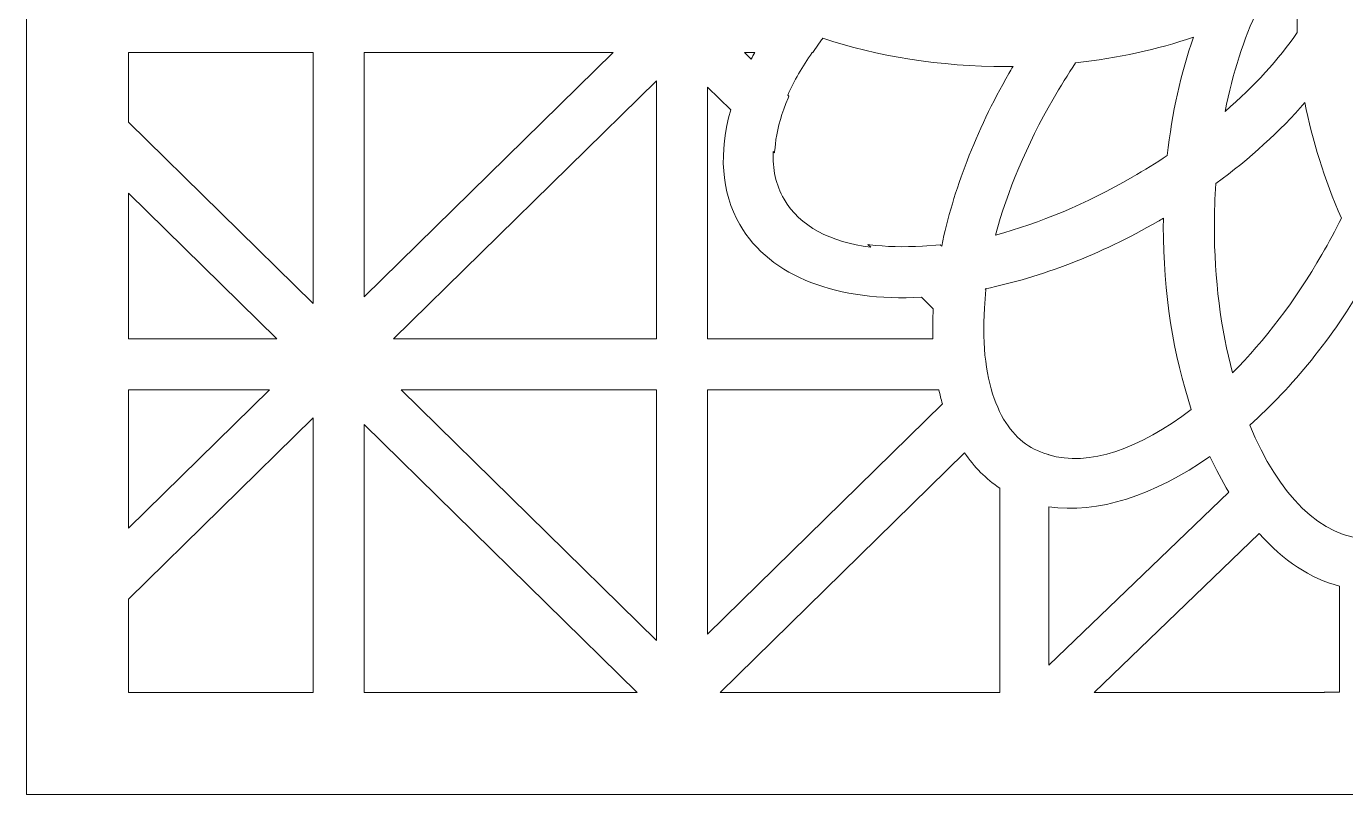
# Model space of a CAD drawing. Header units: centimetres. Extents: x -8.9 to 5.7, y -11.4 to 13.6.
# Drawn here: x -8.927 to -5.725, y -11.377 to -9.514 of the extents above; entities that cross this region are included whole.
import ezdxf

# ---------------------------------------------------------------- set-up
doc = ezdxf.new("R2010")
doc.units = ezdxf.units.CM
doc.header["$MEASUREMENT"] = 0
doc.layers.add('layer 1', color=7, linetype='Continuous')

msp = doc.modelspace()

# ---------------------------------------------------------------- linework, layer by layer
at = {"layer": 'layer 1', "color": 177, "lineweight": 9}
for points, knots in [([(-2.44733, 13.6334), (-2.44733, 13.6334), (-2.44733, 13.37125), (-2.44733, 13.37125), (-2.44733, 13.37125), (-2.44733, 13.37125), (-2.44733, 13.19951), (-2.44733, 13.19951), (-2.44733, 13.19951), (-2.44733, 13.19951), (-2.44733, 11.94322), (-2.44733, 11.94322), (-2.44733, 11.94322), (-2.44733, 11.94322), (-2.44733, 11.77148), (-2.44733, 11.77148), (-2.44733, 11.77148), (-2.44733, 11.77148), (-2.44733, 11.73584), (-2.44733, 11.73584), (-2.44733, 11.73584), (-2.44733, 11.73584), (-2.44733, 11.5641), (-2.44733, 11.5641), (-2.44733, 11.5641), (-2.44733, 11.5641), (-2.44733, 10.30781), (-2.44733, 10.30781), (-2.44733, 10.30781), (-2.44733, 10.30781), (-2.44733, 10.13607), (-2.44733, 10.13607), (-2.44733, 10.13607), (-2.44733, 10.13607), (-2.44733, 10.10043), (-2.44733, 10.10043), (-2.44733, 10.10043), (-2.44733, 10.10043), (-2.44733, 9.92869), (-2.44733, 9.92869), (-2.44733, 9.92869), (-2.44733, 9.92869), (-2.44733, 8.6724), (-2.44733, 8.6724), (-2.44733, 8.6724), (-2.44733, 8.6724), (-2.44733, 8.50066), (-2.44733, 8.50066), (-2.44733, 8.50066), (-2.44733, 8.50066), (-2.44733, 8.46502), (-2.44733, 8.46502), (-2.44733, 8.46502), (-2.44733, 8.46502), (-2.44733, 8.29328), (-2.44733, 8.29328), (-2.44733, 8.29328), (-2.44733, 8.29328), (-2.44733, 7.03699), (-2.44733, 7.03699), (-2.44733, 7.03699), (-2.44733, 7.03699), (-2.44733, 6.86525), (-2.44733, 6.86525), (-2.44733, 6.86525), (-2.44733, 6.86525), (-2.44733, 6.82962), (-2.44733, 6.82962), (-2.44733, 6.82962), (-2.44733, 6.82962), (-2.44733, 6.65787), (-2.44733, 6.65787), (-2.44733, 6.65787), (-2.44733, 6.65787), (-2.44733, 5.40159), (-2.44733, 5.40159), (-2.44733, 5.40159), (-2.44733, 5.40159), (-2.44733, 5.22984), (-2.44733, 5.22984), (-2.44733, 5.22984), (-2.44733, 5.22984), (-2.44733, 5.19421), (-2.44733, 5.19421), (-2.44733, 5.19421), (-2.44733, 5.19421), (-2.44733, 5.02246), (-2.44733, 5.02246), (-2.44733, 5.02246), (-2.44733, 5.02246), (-2.44733, 3.76618), (-2.44733, 3.76618), (-2.44733, 3.76618), (-2.44733, 3.76618), (-2.44733, 3.59443), (-2.44733, 3.59443), (-2.44733, 3.59443), (-2.44733, 3.59443), (-2.44733, 3.5588), (-2.44733, 3.5588), (-2.44733, 3.5588), (-2.44733, 3.5588), (-2.44733, 3.38706), (-2.44733, 3.38706), (-2.44733, 3.38706), (-2.44733, 3.38706), (-2.44733, 2.13077), (-2.44733, 2.13077), (-2.44733, 2.13077), (-2.44733, 2.13077), (-2.44733, 1.95902), (-2.44733, 1.95902), (-2.44733, 1.95902), (-2.44733, 1.95902), (-2.44733, 1.92339), (-2.44733, 1.92339), (-2.44733, 1.92339), (-2.44733, 1.92339), (-2.44733, 1.75165), (-2.44733, 1.75165), (-2.44733, 1.75165), (-2.44733, 1.75165), (-2.44733, 0.49536), (-2.44733, 0.49536), (-2.44733, 0.49536), (-2.44733, 0.49536), (-2.44733, 0.32362), (-2.44733, 0.32362), (-2.44733, 0.32362), (-2.44733, 0.32362), (-2.44733, 0.28798), (-2.44733, 0.28798), (-2.44733, 0.28798), (-2.44733, 0.28798), (-2.44733, 0.11624), (-2.44733, 0.11624), (-2.44733, 0.11624), (-2.44733, 0.11624), (-2.44733, -1.14005), (-2.44733, -1.14005), (-2.44733, -1.14005), (-2.44733, -1.14005), (-2.44733, -1.31179), (-2.44733, -1.31179), (-2.44733, -1.31179), (-2.44733, -1.31179), (-2.44733, -1.34743), (-2.44733, -1.34743), (-2.44733, -1.34743), (-2.44733, -1.34743), (-2.44733, -1.51917), (-2.44733, -1.51917), (-2.44733, -1.51917), (-2.44733, -1.51917), (-2.44733, -2.77546), (-2.44733, -2.77546), (-2.44733, -2.77546), (-2.44733, -2.77546), (-2.44733, -2.9472), (-2.44733, -2.9472), (-2.44733, -2.9472), (-2.44733, -2.9472), (-2.44733, -2.98284), (-2.44733, -2.98284), (-2.44733, -2.98284), (-2.44733, -2.98284), (-2.44733, -3.15458), (-2.44733, -3.15458), (-2.44733, -3.15458), (-2.44733, -3.15458), (-2.44733, -4.41087), (-2.44733, -4.41087), (-2.44733, -4.41087), (-2.44733, -4.41087), (-2.44733, -4.58261), (-2.44733, -4.58261), (-2.44733, -4.58261), (-2.44733, -4.58261), (-2.44733, -4.61824), (-2.44733, -4.61824), (-2.44733, -4.61824), (-2.44733, -4.61824), (-2.44733, -4.78999), (-2.44733, -4.78999), (-2.44733, -4.78999), (-2.44733, -4.78999), (-2.44733, -6.04627), (-2.44733, -6.04627), (-2.44733, -6.04627), (-2.44733, -6.04627), (-2.44733, -6.21802), (-2.44733, -6.21802), (-2.44733, -6.21802), (-2.44733, -6.21802), (-2.44733, -6.25365), (-2.44733, -6.25365), (-2.44733, -6.25365), (-2.44733, -6.25365), (-2.44733, -6.4254), (-2.44733, -6.4254), (-2.44733, -6.4254), (-2.44733, -6.4254), (-2.44733, -7.68168), (-2.44733, -7.68168), (-2.44733, -7.68168), (-2.44733, -7.68168), (-2.44733, -7.85343), (-2.44733, -7.85343), (-2.44733, -7.85343), (-2.44733, -7.85343), (-2.44733, -7.88906), (-2.44733, -7.88906), (-2.44733, -7.88906), (-2.44733, -7.88906), (-2.44733, -8.06081), (-2.44733, -8.06081), (-2.44733, -8.06081), (-2.44733, -8.06081), (-2.44733, -9.31709), (-2.44733, -9.31709), (-2.44733, -9.31709), (-2.44733, -9.31709), (-2.44733, -9.48884), (-2.44733, -9.48884), (-2.44733, -9.48884), (-2.44733, -9.48884), (-2.44733, -9.52447), (-2.44733, -9.52447), (-2.44733, -9.52447), (-2.44733, -9.52447), (-2.44733, -9.69621), (-2.44733, -9.69621), (-2.44733, -9.69621), (-2.44733, -9.69621), (-2.44733, -10.9525), (-2.44733, -10.9525), (-2.44733, -10.9525), (-2.44733, -10.9525), (-2.44733, -11.12424), (-2.44733, -11.12424), (-2.44733, -11.12424), (-2.44733, -11.12424), (-2.44733, -11.37676), (-2.44733, -11.37676), (-2.44733, -11.37676), (-2.44733, -11.37676), (-3.68212, -11.37676), (-3.68212, -11.37676), (-3.68212, -11.37676), (-3.68212, -11.37676), (-3.85722, -11.37676), (-3.85722, -11.37676), (-3.85722, -11.37676), (-3.85722, -11.37676), (-4.16069, -11.37676), (-4.16069, -11.37676), (-4.16069, -11.37676), (-4.16069, -11.37676), (-4.33579, -11.37676), (-4.33579, -11.37676), (-4.33579, -11.37676), (-4.33579, -11.37676), (-5.34947, -11.37676), (-5.34947, -11.37676), (-5.34947, -11.37676), (-5.34947, -11.37676), (-5.52456, -11.37676), (-5.52456, -11.37676), (-5.52456, -11.37676), (-5.52456, -11.37676), (-5.82803, -11.37676), (-5.82803, -11.37676), (-5.82803, -11.37676), (-5.82803, -11.37676), (-6.00313, -11.37676), (-6.00313, -11.37676), (-6.00313, -11.37676), (-6.00313, -11.37676), (-7.01681, -11.37676), (-7.01681, -11.37676), (-7.01681, -11.37676), (-7.01681, -11.37676), (-7.19191, -11.37676), (-7.19191, -11.37676), (-7.19191, -11.37676), (-7.19191, -11.37676), (-7.49538, -11.37676), (-7.49538, -11.37676), (-7.49538, -11.37676), (-7.49538, -11.37676), (-7.67048, -11.37676), (-7.67048, -11.37676), (-7.67048, -11.37676), (-7.67048, -11.37676), (-8.92686, -11.37676), (-8.92686, -11.37676), (-8.92686, -11.37676), (-8.92686, -11.37676), (-8.92686, -11.14541), (-8.92686, -11.14541), (-8.92686, -11.14541), (-8.92686, -11.14541), (-8.92686, -10.97367), (-8.92686, -10.97367), (-8.92686, -10.97367), (-8.92686, -10.97367), (-8.92686, -9.67505), (-8.92686, -9.67505), (-8.92686, -9.67505), (-8.92686, -9.67505), (-8.92686, -9.33826), (-8.92686, -9.33826), (-8.92686, -9.33826), (-8.92686, -9.33826), (-8.92686, -8.03964), (-8.92686, -8.03964), (-8.92686, -8.03964), (-8.92686, -8.03964), (-8.92686, -7.70285), (-8.92686, -7.70285), (-8.92686, -7.70285), (-8.92686, -7.70285), (-8.92686, -6.40423), (-8.92686, -6.40423), (-8.92686, -6.40423), (-8.92686, -6.40423), (-8.92686, -6.06744), (-8.92686, -6.06744), (-8.92686, -6.06744), (-8.92686, -6.06744), (-8.92686, -4.76882), (-8.92686, -4.76882), (-8.92686, -4.76882), (-8.92686, -4.76882), (-8.92686, -4.43203), (-8.92686, -4.43203), (-8.92686, -4.43203), (-8.92686, -4.43203), (-8.92686, -3.13341), (-8.92686, -3.13341), (-8.92686, -3.13341), (-8.92686, -3.13341), (-8.92686, -2.79663), (-8.92686, -2.79663), (-8.92686, -2.79663), (-8.92686, -2.79663), (-8.92686, -1.498), (-8.92686, -1.498), (-8.92686, -1.498), (-8.92686, -1.498), (-8.92686, -1.16122), (-8.92686, -1.16122), (-8.92686, -1.16122), (-8.92686, -1.16122), (-8.92686, 0.13741), (-8.92686, 0.13741), (-8.92686, 0.13741), (-8.92686, 0.13741), (-8.92686, 0.47419), (-8.92686, 0.47419), (-8.92686, 0.47419), (-8.92686, 0.47419), (-8.92686, 1.77282), (-8.92686, 1.77282), (-8.92686, 1.77282), (-8.92686, 1.77282), (-8.92686, 2.1096), (-8.92686, 2.1096), (-8.92686, 2.1096), (-8.92686, 2.1096), (-8.92686, 3.40822), (-8.92686, 3.40822), (-8.92686, 3.40822), (-8.92686, 3.40822), (-8.92686, 3.74501), (-8.92686, 3.74501), (-8.92686, 3.74501), (-8.92686, 3.74501), (-8.92686, 5.04363), (-8.92686, 5.04363), (-8.92686, 5.04363), (-8.92686, 5.04363), (-8.92686, 5.38042), (-8.92686, 5.38042), (-8.92686, 5.38042), (-8.92686, 5.38042), (-8.92686, 6.67904), (-8.92686, 6.67904), (-8.92686, 6.67904), (-8.92686, 6.67904), (-8.92686, 7.01583), (-8.92686, 7.01583), (-8.92686, 7.01583), (-8.92686, 7.01583), (-8.92686, 8.31445), (-8.92686, 8.31445), (-8.92686, 8.31445), (-8.92686, 8.31445), (-8.92686, 8.65124), (-8.92686, 8.65124), (-8.92686, 8.65124), (-8.92686, 8.65124), (-8.92686, 9.94986), (-8.92686, 9.94986), (-8.92686, 9.94986), (-8.92686, 9.94986), (-8.92686, 10.28664), (-8.92686, 10.28664), (-8.92686, 10.28664), (-8.92686, 10.28664), (-8.92686, 11.58527), (-8.92686, 11.58527), (-8.92686, 11.58527), (-8.92686, 11.58527), (-8.92686, 11.92205), (-8.92686, 11.92205), (-8.92686, 11.92205), (-8.92686, 11.92205), (-8.92686, 13.22068), (-8.92686, 13.22068), (-8.92686, 13.22068), (-8.92686, 13.22068), (-8.92686, 13.39242), (-8.92686, 13.39242), (-8.92686, 13.39242), (-8.92686, 13.39242), (-8.92686, 13.6334), (-8.92686, 13.6334), (-8.92686, 13.6334), (-8.92686, 13.6334), (-7.6803, 13.6334), (-7.6803, 13.6334), (-7.6803, 13.6334), (-7.6803, 13.6334), (-7.5052, 13.6334), (-7.5052, 13.6334), (-7.5052, 13.6334), (-7.5052, 13.6334), (-7.18209, 13.6334), (-7.18209, 13.6334), (-7.18209, 13.6334), (-7.18209, 13.6334), (-7.00699, 13.6334), (-7.00699, 13.6334), (-7.00699, 13.6334), (-7.00699, 13.6334), (-6.01295, 13.6334), (-6.01295, 13.6334), (-6.01295, 13.6334), (-6.01295, 13.6334), (-5.83785, 13.6334), (-5.83785, 13.6334), (-5.83785, 13.6334), (-5.83785, 13.6334), (-5.51475, 13.6334), (-5.51475, 13.6334), (-5.51475, 13.6334), (-5.51475, 13.6334), (-5.33965, 13.6334), (-5.33965, 13.6334), (-5.33965, 13.6334), (-5.33965, 13.6334), (-4.34561, 13.6334), (-4.34561, 13.6334), (-4.34561, 13.6334), (-4.34561, 13.6334), (-4.17051, 13.6334), (-4.17051, 13.6334), (-4.17051, 13.6334), (-4.17051, 13.6334), (-3.8474, 13.6334), (-3.8474, 13.6334), (-3.8474, 13.6334), (-3.8474, 13.6334), (-3.6723, 13.6334), (-3.6723, 13.6334), (-3.6723, 13.6334), (-3.6723, 13.6334), (-2.44733, 13.6334), (-2.44733, 13.6334)], [0, 0, 0, 0, 0.0082645, 0.0082645, 0.0082645, 0.0082645, 0.0165289, 0.0165289, 0.0165289, 0.0165289, 0.0247934, 0.0247934, 0.0247934, 0.0247934, 0.0330579, 0.0330579, 0.0330579, 0.0330579, 0.0413223, 0.0413223, 0.0413223, 0.0413223, 0.0495868, 0.0495868, 0.0495868, 0.0495868, 0.0578512, 0.0578512, 0.0578512, 0.0578512, 0.0661157, 0.0661157, 0.0661157, 0.0661157, 0.0743802, 0.0743802, 0.0743802, 0.0743802, 0.0826446, 0.0826446, 0.0826446, 0.0826446, 0.0909091, 0.0909091, 0.0909091, 0.0909091, 0.0991736, 0.0991736, 0.0991736, 0.0991736, 0.107438, 0.107438, 0.107438, 0.107438, 0.1157025, 0.1157025, 0.1157025, 0.1157025, 0.1239669, 0.1239669, 0.1239669, 0.1239669, 0.1322314, 0.1322314, 0.1322314, 0.1322314, 0.1404959, 0.1404959, 0.1404959, 0.1404959, 0.1487603, 0.1487603, 0.1487603, 0.1487603, 0.1570248, 0.1570248, 0.1570248, 0.1570248, 0.1652893, 0.1652893, 0.1652893, 0.1652893, 0.1735537, 0.1735537, 0.1735537, 0.1735537, 0.1818182, 0.1818182, 0.1818182, 0.1818182, 0.1900826, 0.1900826, 0.1900826, 0.1900826, 0.1983471, 0.1983471, 0.1983471, 0.1983471, 0.2066116, 0.2066116, 0.2066116, 0.2066116, 0.214876, 0.214876, 0.214876, 0.214876, 0.2231405, 0.2231405, 0.2231405, 0.2231405, 0.231405, 0.231405, 0.231405, 0.231405, 0.2396694, 0.2396694, 0.2396694, 0.2396694, 0.2479339, 0.2479339, 0.2479339, 0.2479339, 0.2561983, 0.2561983, 0.2561983, 0.2561983, 0.2644628, 0.2644628, 0.2644628, 0.2644628, 0.2727273, 0.2727273, 0.2727273, 0.2727273, 0.2809917, 0.2809917, 0.2809917, 0.2809917, 0.2892562, 0.2892562, 0.2892562, 0.2892562, 0.2975207, 0.2975207, 0.2975207, 0.2975207, 0.3057851, 0.3057851, 0.3057851, 0.3057851, 0.3140496, 0.3140496, 0.3140496, 0.3140496, 0.322314, 0.322314, 0.322314, 0.322314, 0.3305785, 0.3305785, 0.3305785, 0.3305785, 0.338843, 0.338843, 0.338843, 0.338843, 0.3471074, 0.3471074, 0.3471074, 0.3471074, 0.3553719, 0.3553719, 0.3553719, 0.3553719, 0.3636364, 0.3636364, 0.3636364, 0.3636364, 0.3719008, 0.3719008, 0.3719008, 0.3719008, 0.3801653, 0.3801653, 0.3801653, 0.3801653, 0.3884298, 0.3884298, 0.3884298, 0.3884298, 0.3966942, 0.3966942, 0.3966942, 0.3966942, 0.4049587, 0.4049587, 0.4049587, 0.4049587, 0.4132231, 0.4132231, 0.4132231, 0.4132231, 0.4214876, 0.4214876, 0.4214876, 0.4214876, 0.4297521, 0.4297521, 0.4297521, 0.4297521, 0.4380165, 0.4380165, 0.4380165, 0.4380165, 0.446281, 0.446281, 0.446281, 0.446281, 0.4545455, 0.4545455, 0.4545455, 0.4545455, 0.4628099, 0.4628099, 0.4628099, 0.4628099, 0.4710744, 0.4710744, 0.4710744, 0.4710744, 0.4793388, 0.4793388, 0.4793388, 0.4793388, 0.4876033, 0.4876033, 0.4876033, 0.4876033, 0.4958678, 0.4958678, 0.4958678, 0.4958678, 0.5041322, 0.5041322, 0.5041322, 0.5041322, 0.5123967, 0.5123967, 0.5123967, 0.5123967, 0.5206612, 0.5206612, 0.5206612, 0.5206612, 0.5289256, 0.5289256, 0.5289256, 0.5289256, 0.5371901, 0.5371901, 0.5371901, 0.5371901, 0.5454545, 0.5454545, 0.5454545, 0.5454545, 0.553719, 0.553719, 0.553719, 0.553719, 0.5619835, 0.5619835, 0.5619835, 0.5619835, 0.5702479, 0.5702479, 0.5702479, 0.5702479, 0.5785124, 0.5785124, 0.5785124, 0.5785124, 0.5867769, 0.5867769, 0.5867769, 0.5867769, 0.5950413, 0.5950413, 0.5950413, 0.5950413, 0.6033058, 0.6033058, 0.6033058, 0.6033058, 0.6115702, 0.6115702, 0.6115702, 0.6115702, 0.6198347, 0.6198347, 0.6198347, 0.6198347, 0.6280992, 0.6280992, 0.6280992, 0.6280992, 0.6363636, 0.6363636, 0.6363636, 0.6363636, 0.6446281, 0.6446281, 0.6446281, 0.6446281, 0.6528926, 0.6528926, 0.6528926, 0.6528926, 0.661157, 0.661157, 0.661157, 0.661157, 0.6694215, 0.6694215, 0.6694215, 0.6694215, 0.677686, 0.677686, 0.677686, 0.677686, 0.6859504, 0.6859504, 0.6859504, 0.6859504, 0.6942149, 0.6942149, 0.6942149, 0.6942149, 0.7024793, 0.7024793, 0.7024793, 0.7024793, 0.7107438, 0.7107438, 0.7107438, 0.7107438, 0.7190083, 0.7190083, 0.7190083, 0.7190083, 0.7272727, 0.7272727, 0.7272727, 0.7272727, 0.7355372, 0.7355372, 0.7355372, 0.7355372, 0.7438017, 0.7438017, 0.7438017, 0.7438017, 0.7520661, 0.7520661, 0.7520661, 0.7520661, 0.7603306, 0.7603306, 0.7603306, 0.7603306, 0.768595, 0.768595, 0.768595, 0.768595, 0.7768595, 0.7768595, 0.7768595, 0.7768595, 0.785124, 0.785124, 0.785124, 0.785124, 0.7933884, 0.7933884, 0.7933884, 0.7933884, 0.8016529, 0.8016529, 0.8016529, 0.8016529, 0.8099174, 0.8099174, 0.8099174, 0.8099174, 0.8181818, 0.8181818, 0.8181818, 0.8181818, 0.8264463, 0.8264463, 0.8264463, 0.8264463, 0.8347107, 0.8347107, 0.8347107, 0.8347107, 0.8429752, 0.8429752, 0.8429752, 0.8429752, 0.8512397, 0.8512397, 0.8512397, 0.8512397, 0.8595041, 0.8595041, 0.8595041, 0.8595041, 0.8677686, 0.8677686, 0.8677686, 0.8677686, 0.8760331, 0.8760331, 0.8760331, 0.8760331, 0.8842975, 0.8842975, 0.8842975, 0.8842975, 0.892562, 0.892562, 0.892562, 0.892562, 0.9008264, 0.9008264, 0.9008264, 0.9008264, 0.9090909, 0.9090909, 0.9090909, 0.9090909, 0.9173554, 0.9173554, 0.9173554, 0.9173554, 0.9256198, 0.9256198, 0.9256198, 0.9256198, 0.9338843, 0.9338843, 0.9338843, 0.9338843, 0.9421488, 0.9421488, 0.9421488, 0.9421488, 0.9504132, 0.9504132, 0.9504132, 0.9504132, 0.9586777, 0.9586777, 0.9586777, 0.9586777, 0.9669421, 0.9669421, 0.9669421, 0.9669421, 0.9752066, 0.9752066, 0.9752066, 0.9752066, 0.9834711, 0.9834711, 0.9834711, 0.9834711, 1, 1, 1, 1]), ([(-5.84279, -9.52881), (-5.84363, -9.48561), (-5.8412, -9.44429), (-5.83545, -9.40543), (-5.83545, -9.40543), (-5.86628, -9.4294), (-5.90076, -9.45175), (-5.93844, -9.47223), (-5.93844, -9.47223), (-5.97234, -9.54299), (-5.99949, -9.62695), (-6.01775, -9.71993), (-6.01775, -9.71993), (-5.94654, -9.65812), (-5.88737, -9.59313), (-5.84279, -9.52881)], [0, 0, 0, 0, 0.2, 0.2, 0.2, 0.2, 0.4, 0.4, 0.4, 0.4, 0.6, 0.6, 0.6, 0.6, 1, 1, 1, 1]), ([(-6.15831, -9.82688), (-6.14676, -9.72369), (-6.12501, -9.62695), (-6.09496, -9.54009), (-6.09496, -9.54009), (-6.18161, -9.56962), (-6.27791, -9.59096), (-6.38056, -9.60218), (-6.38056, -9.60218), (-6.39946, -9.63033), (-6.41777, -9.65962), (-6.43532, -9.69002), (-6.43532, -9.69002), (-6.49957, -9.8013), (-6.5463, -9.91405), (-6.57505, -10.01992), (-6.57505, -10.01992), (-6.46863, -9.99121), (-6.35518, -9.9443), (-6.24322, -9.87966), (-6.24322, -9.87966), (-6.21389, -9.86272), (-6.18556, -9.84508), (-6.15831, -9.82688)], [0, 0, 0, 0, 0.1428571, 0.1428571, 0.1428571, 0.1428571, 0.2857143, 0.2857143, 0.2857143, 0.2857143, 0.4285714, 0.4285714, 0.4285714, 0.4285714, 0.5714286, 0.5714286, 0.5714286, 0.5714286, 0.7142857, 0.7142857, 0.7142857, 0.7142857, 1, 1, 1, 1]), ([(-6.70565, -10.04653), (-6.67785, -9.912), (-6.62347, -9.76828), (-6.54255, -9.62811), (-6.54255, -9.62811), (-6.53926, -9.62243), (-6.53594, -9.61679), (-6.5326, -9.61118), (-6.5326, -9.61118), (-6.53786, -9.61123), (-6.54313, -9.61126), (-6.5484, -9.61126), (-6.5484, -9.61126), (-6.71114, -9.61126), (-6.86356, -9.58621), (-6.99444, -9.54259), (-6.99444, -9.54259), (-6.99537, -9.54379), (-6.99628, -9.54498), (-6.99719, -9.54618), (-6.99719, -9.54618), (-6.99719, -9.54618), (-7.01684, -9.5748), (-7.01684, -9.5748), (-7.01684, -9.5748), (-7.01684, -9.5748), (-7.01849, -9.57733), (-7.01849, -9.57733), (-7.01849, -9.57733), (-7.01849, -9.57733), (-7.01994, -9.57733), (-7.01994, -9.57733), (-7.01994, -9.57733), (-7.04405, -9.61203), (-7.0639, -9.64653), (-7.07912, -9.68024), (-7.07912, -9.68024), (-7.07912, -9.68024), (-7.0765, -9.68281), (-7.0765, -9.68281), (-7.0765, -9.68281), (-7.0765, -9.68281), (-7.07859, -9.68759), (-7.07859, -9.68759), (-7.07859, -9.68759), (-7.07859, -9.68759), (-7.08401, -9.70099), (-7.08401, -9.70099), (-7.08401, -9.70099), (-7.08401, -9.70099), (-7.08892, -9.71419), (-7.08892, -9.71419), (-7.08892, -9.71419), (-7.08892, -9.71419), (-7.09332, -9.72715), (-7.09332, -9.72715), (-7.09332, -9.72715), (-7.09332, -9.72715), (-7.09721, -9.73987), (-7.09721, -9.73987), (-7.09721, -9.73987), (-7.09721, -9.73987), (-7.1006, -9.75233), (-7.1006, -9.75233), (-7.1006, -9.75233), (-7.1006, -9.75233), (-7.1035, -9.76451), (-7.1035, -9.76451), (-7.1035, -9.76451), (-7.1035, -9.76451), (-7.10591, -9.7764), (-7.10591, -9.7764), (-7.10591, -9.7764), (-7.10591, -9.7764), (-7.10785, -9.78799), (-7.10785, -9.78799), (-7.10785, -9.78799), (-7.10785, -9.78799), (-7.10932, -9.79927), (-7.10932, -9.79927), (-7.10932, -9.79927), (-7.10932, -9.79927), (-7.10998, -9.80648), (-7.10998, -9.80648), (-7.10998, -9.80648), (-7.10998, -9.80648), (-7.1101, -9.80735), (-7.1101, -9.80735), (-7.1101, -9.80735), (-7.1101, -9.80735), (-7.11111, -9.8183), (-7.11111, -9.8183), (-7.11111, -9.8183), (-7.11111, -9.8183), (-7.11123, -9.82049), (-7.11123, -9.82049), (-7.11123, -9.82049), (-7.11123, -9.82049), (-7.11471, -9.81708), (-7.11471, -9.81708), (-7.11471, -9.81708), (-7.11646, -9.85935), (-7.10803, -9.89841), (-7.08831, -9.93257), (-7.08831, -9.93257), (-7.05022, -9.99854), (-6.97533, -10.03715), (-6.87791, -10.04934), (-6.87791, -10.04934), (-6.87791, -10.04934), (-6.88496, -10.04242), (-6.88496, -10.04242), (-6.88496, -10.04242), (-6.88496, -10.04242), (-6.87982, -10.04316), (-6.87982, -10.04316), (-6.87982, -10.04316), (-6.87982, -10.04316), (-6.86517, -10.04484), (-6.86517, -10.04484), (-6.86517, -10.04484), (-6.86517, -10.04484), (-6.85011, -10.04617), (-6.85011, -10.04617), (-6.85011, -10.04617), (-6.85011, -10.04617), (-6.83465, -10.04714), (-6.83465, -10.04714), (-6.83465, -10.04714), (-6.83465, -10.04714), (-6.81881, -10.04774), (-6.81881, -10.04774), (-6.81881, -10.04774), (-6.81881, -10.04774), (-6.80261, -10.04797), (-6.80261, -10.04797), (-6.80261, -10.04797), (-6.80261, -10.04797), (-6.78606, -10.04781), (-6.78606, -10.04781), (-6.78606, -10.04781), (-6.78606, -10.04781), (-6.76918, -10.04727), (-6.76918, -10.04727), (-6.76918, -10.04727), (-6.76918, -10.04727), (-6.75198, -10.04634), (-6.75198, -10.04634), (-6.75198, -10.04634), (-6.75198, -10.04634), (-6.70917, -10.0431), (-6.70917, -10.0431), (-6.70917, -10.0431), (-6.70917, -10.0431), (-6.70568, -10.04653), (-6.70568, -10.04653), (-6.70568, -10.04653), (-6.70568, -10.04653), (-6.70565, -10.04653), (-6.70565, -10.04653)], [0, 0, 0, 0, 0.0243902, 0.0243902, 0.0243902, 0.0243902, 0.0487805, 0.0487805, 0.0487805, 0.0487805, 0.0731707, 0.0731707, 0.0731707, 0.0731707, 0.097561, 0.097561, 0.097561, 0.097561, 0.1219512, 0.1219512, 0.1219512, 0.1219512, 0.1463415, 0.1463415, 0.1463415, 0.1463415, 0.1707317, 0.1707317, 0.1707317, 0.1707317, 0.195122, 0.195122, 0.195122, 0.195122, 0.2195122, 0.2195122, 0.2195122, 0.2195122, 0.2439024, 0.2439024, 0.2439024, 0.2439024, 0.2682927, 0.2682927, 0.2682927, 0.2682927, 0.2926829, 0.2926829, 0.2926829, 0.2926829, 0.3170732, 0.3170732, 0.3170732, 0.3170732, 0.3414634, 0.3414634, 0.3414634, 0.3414634, 0.3658537, 0.3658537, 0.3658537, 0.3658537, 0.3902439, 0.3902439, 0.3902439, 0.3902439, 0.4146341, 0.4146341, 0.4146341, 0.4146341, 0.4390244, 0.4390244, 0.4390244, 0.4390244, 0.4634146, 0.4634146, 0.4634146, 0.4634146, 0.4878049, 0.4878049, 0.4878049, 0.4878049, 0.5121951, 0.5121951, 0.5121951, 0.5121951, 0.5365854, 0.5365854, 0.5365854, 0.5365854, 0.5609756, 0.5609756, 0.5609756, 0.5609756, 0.5853659, 0.5853659, 0.5853659, 0.5853659, 0.6097561, 0.6097561, 0.6097561, 0.6097561, 0.6341463, 0.6341463, 0.6341463, 0.6341463, 0.6585366, 0.6585366, 0.6585366, 0.6585366, 0.6829268, 0.6829268, 0.6829268, 0.6829268, 0.7073171, 0.7073171, 0.7073171, 0.7073171, 0.7317073, 0.7317073, 0.7317073, 0.7317073, 0.7560976, 0.7560976, 0.7560976, 0.7560976, 0.7804878, 0.7804878, 0.7804878, 0.7804878, 0.804878, 0.804878, 0.804878, 0.804878, 0.8292683, 0.8292683, 0.8292683, 0.8292683, 0.8536585, 0.8536585, 0.8536585, 0.8536585, 0.8780488, 0.8780488, 0.8780488, 0.8780488, 0.902439, 0.902439, 0.902439, 0.902439, 0.9268293, 0.9268293, 0.9268293, 0.9268293, 0.9512195, 0.9512195, 0.9512195, 0.9512195, 1, 1, 1, 1]), ([(-8.23088, -10.18595), (-8.23088, -10.18595), (-8.23088, -9.57733), (-8.23088, -9.57733), (-8.23088, -9.57733), (-8.23088, -9.57733), (-8.67923, -9.57733), (-8.67923, -9.57733), (-8.67923, -9.57733), (-8.67923, -9.57733), (-8.67923, -9.74618), (-8.67923, -9.74618), (-8.67923, -9.74618), (-8.67923, -9.74618), (-8.23088, -10.18595), (-8.23088, -10.18595)], [0, 0, 0, 0, 0.2, 0.2, 0.2, 0.2, 0.4, 0.4, 0.4, 0.4, 0.6, 0.6, 0.6, 0.6, 1, 1, 1, 1]), ([(-8.10707, -9.57733), (-8.10707, -9.57733), (-8.10707, -10.16958), (-8.10707, -10.16958), (-8.10707, -10.16958), (-8.10707, -10.16958), (-7.50325, -9.57733), (-7.50325, -9.57733), (-7.50325, -9.57733), (-7.50325, -9.57733), (-8.10707, -9.57733), (-8.10707, -9.57733)], [0, 0, 0, 0, 0.25, 0.25, 0.25, 0.25, 0.5, 0.5, 0.5, 0.5, 1, 1, 1, 1]), ([(-7.16781, -9.59325), (-7.16503, -9.58795), (-7.16217, -9.58264), (-7.15924, -9.57733), (-7.15924, -9.57733), (-7.15924, -9.57733), (-7.18404, -9.57733), (-7.18404, -9.57733), (-7.18404, -9.57733), (-7.18404, -9.57733), (-7.16781, -9.59325), (-7.16781, -9.59325)], [0, 0, 0, 0, 0.25, 0.25, 0.25, 0.25, 0.5, 0.5, 0.5, 0.5, 1, 1, 1, 1]), ([(-7.39764, -10.27141), (-7.39764, -10.27141), (-7.39764, -9.64549), (-7.39764, -9.64549), (-7.39764, -9.64549), (-7.39764, -9.64549), (-8.03579, -10.27141), (-8.03579, -10.27141), (-8.03579, -10.27141), (-8.03579, -10.27141), (-7.39764, -10.27141), (-7.39764, -10.27141)], [0, 0, 0, 0, 0.25, 0.25, 0.25, 0.25, 0.5, 0.5, 0.5, 0.5, 1, 1, 1, 1]), ([(-6.72708, -10.27141), (-6.72777, -10.24768), (-6.72741, -10.22329), (-6.726, -10.19834), (-6.726, -10.19834), (-6.726, -10.19834), (-6.75437, -10.17051), (-6.75437, -10.17051), (-6.75437, -10.17051), (-6.95647, -10.18136), (-7.12143, -10.12283), (-7.19553, -9.99448), (-7.19553, -9.99448), (-7.24151, -9.91485), (-7.24671, -9.81837), (-7.21766, -9.7161), (-7.21766, -9.7161), (-7.21766, -9.7161), (-7.27383, -9.66101), (-7.27383, -9.66101), (-7.27383, -9.66101), (-7.27383, -9.66101), (-7.27383, -10.27141), (-7.27383, -10.27141), (-7.27383, -10.27141), (-7.27383, -10.27141), (-6.72708, -10.27141), (-6.72708, -10.27141)], [0, 0, 0, 0, 0.125, 0.125, 0.125, 0.125, 0.25, 0.25, 0.25, 0.25, 0.375, 0.375, 0.375, 0.375, 0.5, 0.5, 0.5, 0.5, 0.625, 0.625, 0.625, 0.625, 0.75, 0.75, 0.75, 0.75, 1, 1, 1, 1]), ([(-5.73568, -9.97857), (-5.77727, -9.88343), (-5.8068, -9.78877), (-5.82421, -9.69852), (-5.82421, -9.69852), (-5.88448, -9.76742), (-5.95722, -9.83405), (-6.0405, -9.8951), (-6.0405, -9.8951), (-6.04279, -9.92893), (-6.04401, -9.96345), (-6.04401, -9.99855), (-6.04401, -9.99855), (-6.04401, -10.12704), (-6.0281, -10.24806), (-6.00007, -10.35412), (-6.00007, -10.35412), (-5.92225, -10.27605), (-5.84746, -10.17869), (-5.78283, -10.06673), (-5.78283, -10.06673), (-5.76589, -10.0374), (-5.75017, -10.00796), (-5.73568, -9.97857)], [0, 0, 0, 0, 0.1428571, 0.1428571, 0.1428571, 0.1428571, 0.2857143, 0.2857143, 0.2857143, 0.2857143, 0.4285714, 0.4285714, 0.4285714, 0.4285714, 0.5714286, 0.5714286, 0.5714286, 0.5714286, 0.7142857, 0.7142857, 0.7142857, 0.7142857, 1, 1, 1, 1]), ([(-8.67923, -10.27141), (-8.67923, -10.27141), (-8.31885, -10.27141), (-8.31885, -10.27141), (-8.31885, -10.27141), (-8.31885, -10.27141), (-8.67923, -9.91793), (-8.67923, -9.91793), (-8.67923, -9.91793), (-8.67923, -9.91793), (-8.67923, -10.27141), (-8.67923, -10.27141)], [0, 0, 0, 0, 0.25, 0.25, 0.25, 0.25, 0.5, 0.5, 0.5, 0.5, 1, 1, 1, 1]), ([(-6.09986, -10.44246), (-6.14305, -10.31206), (-6.16782, -10.1604), (-6.16782, -9.99855), (-6.16782, -9.99855), (-6.16782, -9.99198), (-6.16776, -9.98544), (-6.16768, -9.97891), (-6.16768, -9.97891), (-6.1722, -9.98159), (-6.17675, -9.98425), (-6.18132, -9.98688), (-6.18132, -9.98688), (-6.32162, -10.06789), (-6.46549, -10.12228), (-6.60013, -10.15006), (-6.60013, -10.15006), (-6.60013, -10.15006), (-6.59834, -10.15181), (-6.59834, -10.15181), (-6.59834, -10.15181), (-6.59834, -10.15181), (-6.60186, -10.19691), (-6.60186, -10.19691), (-6.60186, -10.19691), (-6.60186, -10.19691), (-6.60284, -10.2142), (-6.60284, -10.2142), (-6.60284, -10.2142), (-6.60284, -10.2142), (-6.60342, -10.23118), (-6.60342, -10.23118), (-6.60342, -10.23118), (-6.60342, -10.23118), (-6.60361, -10.24782), (-6.60361, -10.24782), (-6.60361, -10.24782), (-6.60361, -10.24782), (-6.60342, -10.26411), (-6.60342, -10.26411), (-6.60342, -10.26411), (-6.60342, -10.26411), (-6.60285, -10.28004), (-6.60285, -10.28004), (-6.60285, -10.28004), (-6.60285, -10.28004), (-6.60191, -10.29558), (-6.60191, -10.29558), (-6.60191, -10.29558), (-6.60191, -10.29558), (-6.60061, -10.31073), (-6.60061, -10.31073), (-6.60061, -10.31073), (-6.60061, -10.31073), (-6.59895, -10.32547), (-6.59895, -10.32547), (-6.59895, -10.32547), (-6.59895, -10.32547), (-6.59694, -10.33979), (-6.59694, -10.33979), (-6.59694, -10.33979), (-6.59694, -10.33979), (-6.59459, -10.35367), (-6.59459, -10.35367), (-6.59459, -10.35367), (-6.59459, -10.35367), (-6.59192, -10.36709), (-6.59192, -10.36709), (-6.59192, -10.36709), (-6.59192, -10.36709), (-6.58893, -10.38005), (-6.58893, -10.38005), (-6.58893, -10.38005), (-6.58893, -10.38005), (-6.58564, -10.39254), (-6.58564, -10.39254), (-6.58564, -10.39254), (-6.58564, -10.39254), (-6.58205, -10.40454), (-6.58205, -10.40454), (-6.58205, -10.40454), (-6.58205, -10.40454), (-6.5782, -10.41605), (-6.5782, -10.41605), (-6.5782, -10.41605), (-6.5782, -10.41605), (-6.57408, -10.42705), (-6.57408, -10.42705), (-6.57408, -10.42705), (-6.57408, -10.42705), (-6.56971, -10.43756), (-6.56971, -10.43756), (-6.56971, -10.43756), (-6.56971, -10.43756), (-6.56512, -10.44755), (-6.56512, -10.44755), (-6.56512, -10.44755), (-6.56512, -10.44755), (-6.56031, -10.45703), (-6.56031, -10.45703), (-6.56031, -10.45703), (-6.56031, -10.45703), (-6.55529, -10.466), (-6.55529, -10.466), (-6.55529, -10.466), (-6.55529, -10.466), (-6.55009, -10.47448), (-6.55009, -10.47448), (-6.55009, -10.47448), (-6.55009, -10.47448), (-6.5447, -10.48247), (-6.5447, -10.48247), (-6.5447, -10.48247), (-6.5447, -10.48247), (-6.53914, -10.48999), (-6.53914, -10.48999), (-6.53914, -10.48999), (-6.53914, -10.48999), (-6.53342, -10.49704), (-6.53342, -10.49704), (-6.53342, -10.49704), (-6.53342, -10.49704), (-6.52754, -10.50364), (-6.52754, -10.50364), (-6.52754, -10.50364), (-6.52754, -10.50364), (-6.52148, -10.50982), (-6.52148, -10.50982), (-6.52148, -10.50982), (-6.52148, -10.50982), (-6.51525, -10.5156), (-6.51525, -10.5156), (-6.51525, -10.5156), (-6.51525, -10.5156), (-6.50883, -10.52099), (-6.50883, -10.52099), (-6.50883, -10.52099), (-6.50883, -10.52099), (-6.5022, -10.52602), (-6.5022, -10.52602), (-6.5022, -10.52602), (-6.5022, -10.52602), (-6.49534, -10.53071), (-6.49534, -10.53071), (-6.49534, -10.53071), (-6.49534, -10.53071), (-6.48821, -10.53507), (-6.48821, -10.53507), (-6.48821, -10.53507), (-6.48821, -10.53507), (-6.4809, -10.53905), (-6.4809, -10.53905), (-6.4809, -10.53905), (-6.4809, -10.53905), (-6.47344, -10.54264), (-6.47344, -10.54264), (-6.47344, -10.54264), (-6.47344, -10.54264), (-6.4658, -10.54585), (-6.4658, -10.54585), (-6.4658, -10.54585), (-6.4658, -10.54585), (-6.45795, -10.54871), (-6.45795, -10.54871), (-6.45795, -10.54871), (-6.45795, -10.54871), (-6.44986, -10.55121), (-6.44986, -10.55121), (-6.44986, -10.55121), (-6.44986, -10.55121), (-6.44595, -10.55222), (-6.44595, -10.55222), (-6.44595, -10.55222), (-6.44595, -10.55222), (-6.44595, -10.55313), (-6.44595, -10.55313), (-6.44595, -10.55313), (-6.34915, -10.58149), (-6.2245, -10.53843), (-6.09986, -10.44246)], [0, 0, 0, 0, 0.0217391, 0.0217391, 0.0217391, 0.0217391, 0.0434783, 0.0434783, 0.0434783, 0.0434783, 0.0652174, 0.0652174, 0.0652174, 0.0652174, 0.0869565, 0.0869565, 0.0869565, 0.0869565, 0.1086957, 0.1086957, 0.1086957, 0.1086957, 0.1304348, 0.1304348, 0.1304348, 0.1304348, 0.1521739, 0.1521739, 0.1521739, 0.1521739, 0.173913, 0.173913, 0.173913, 0.173913, 0.1956522, 0.1956522, 0.1956522, 0.1956522, 0.2173913, 0.2173913, 0.2173913, 0.2173913, 0.2391304, 0.2391304, 0.2391304, 0.2391304, 0.2608696, 0.2608696, 0.2608696, 0.2608696, 0.2826087, 0.2826087, 0.2826087, 0.2826087, 0.3043478, 0.3043478, 0.3043478, 0.3043478, 0.326087, 0.326087, 0.326087, 0.326087, 0.3478261, 0.3478261, 0.3478261, 0.3478261, 0.3695652, 0.3695652, 0.3695652, 0.3695652, 0.3913043, 0.3913043, 0.3913043, 0.3913043, 0.4130435, 0.4130435, 0.4130435, 0.4130435, 0.4347826, 0.4347826, 0.4347826, 0.4347826, 0.4565217, 0.4565217, 0.4565217, 0.4565217, 0.4782609, 0.4782609, 0.4782609, 0.4782609, 0.5, 0.5, 0.5, 0.5, 0.5217391, 0.5217391, 0.5217391, 0.5217391, 0.5434783, 0.5434783, 0.5434783, 0.5434783, 0.5652174, 0.5652174, 0.5652174, 0.5652174, 0.5869565, 0.5869565, 0.5869565, 0.5869565, 0.6086957, 0.6086957, 0.6086957, 0.6086957, 0.6304348, 0.6304348, 0.6304348, 0.6304348, 0.6521739, 0.6521739, 0.6521739, 0.6521739, 0.673913, 0.673913, 0.673913, 0.673913, 0.6956522, 0.6956522, 0.6956522, 0.6956522, 0.7173913, 0.7173913, 0.7173913, 0.7173913, 0.7391304, 0.7391304, 0.7391304, 0.7391304, 0.7608696, 0.7608696, 0.7608696, 0.7608696, 0.7826087, 0.7826087, 0.7826087, 0.7826087, 0.8043478, 0.8043478, 0.8043478, 0.8043478, 0.826087, 0.826087, 0.826087, 0.826087, 0.8478261, 0.8478261, 0.8478261, 0.8478261, 0.8695652, 0.8695652, 0.8695652, 0.8695652, 0.8913043, 0.8913043, 0.8913043, 0.8913043, 0.9130435, 0.9130435, 0.9130435, 0.9130435, 0.9347826, 0.9347826, 0.9347826, 0.9347826, 0.9565217, 0.9565217, 0.9565217, 0.9565217, 1, 1, 1, 1]), ([(-5.37727, -10.48246), (-5.47987, -10.39112), (-5.57715, -10.27216), (-5.65808, -10.13199), (-5.65808, -10.13199), (-5.66136, -10.12631), (-5.66458, -10.12061), (-5.66777, -10.11492), (-5.66777, -10.11492), (-5.67036, -10.11949), (-5.67296, -10.12407), (-5.6756, -10.12864), (-5.6756, -10.12864), (-5.75697, -10.26957), (-5.85487, -10.38905), (-5.95809, -10.48059), (-5.95809, -10.48059), (-5.88899, -10.6493), (-5.78437, -10.75687), (-5.66729, -10.75687), (-5.66729, -10.75687), (-5.55065, -10.75687), (-5.44637, -10.65008), (-5.37727, -10.48246)], [0, 0, 0, 0, 0.1428571, 0.1428571, 0.1428571, 0.1428571, 0.2857143, 0.2857143, 0.2857143, 0.2857143, 0.4285714, 0.4285714, 0.4285714, 0.4285714, 0.5714286, 0.5714286, 0.5714286, 0.5714286, 0.7142857, 0.7142857, 0.7142857, 0.7142857, 1, 1, 1, 1]), ([(-8.67923, -10.73079), (-8.67923, -10.73079), (-8.33711, -10.39522), (-8.33711, -10.39522), (-8.33711, -10.39522), (-8.33711, -10.39522), (-8.67923, -10.39522), (-8.67923, -10.39522), (-8.67923, -10.39522), (-8.67923, -10.39522), (-8.67923, -10.73079), (-8.67923, -10.73079)], [0, 0, 0, 0, 0.25, 0.25, 0.25, 0.25, 0.5, 0.5, 0.5, 0.5, 1, 1, 1, 1]), ([(-7.39764, -11.00323), (-7.39764, -11.00323), (-7.39764, -10.39522), (-7.39764, -10.39522), (-7.39764, -10.39522), (-7.39764, -10.39522), (-8.01752, -10.39522), (-8.01752, -10.39522), (-8.01752, -10.39522), (-8.01752, -10.39522), (-7.39764, -11.00323), (-7.39764, -11.00323)], [0, 0, 0, 0, 0.25, 0.25, 0.25, 0.25, 0.5, 0.5, 0.5, 0.5, 1, 1, 1, 1]), ([(-6.70404, -10.42883), (-6.70718, -10.41789), (-6.71, -10.40669), (-6.71251, -10.39522), (-6.71251, -10.39522), (-6.71251, -10.39522), (-7.27383, -10.39522), (-7.27383, -10.39522), (-7.27383, -10.39522), (-7.27383, -10.39522), (-7.27383, -10.98771), (-7.27383, -10.98771), (-7.27383, -10.98771), (-7.27383, -10.98771), (-6.70404, -10.42883), (-6.70404, -10.42883)], [0, 0, 0, 0, 0.2, 0.2, 0.2, 0.2, 0.4, 0.4, 0.4, 0.4, 0.6, 0.6, 0.6, 0.6, 1, 1, 1, 1]), ([(-8.23088, -11.12914), (-8.23088, -11.12914), (-8.23088, -10.46277), (-8.23088, -10.46277), (-8.23088, -10.46277), (-8.23088, -10.46277), (-8.67923, -10.90253), (-8.67923, -10.90253), (-8.67923, -10.90253), (-8.67923, -10.90253), (-8.67923, -11.12914), (-8.67923, -11.12914), (-8.67923, -11.12914), (-8.67923, -11.12914), (-8.23088, -11.12914), (-8.23088, -11.12914)], [0, 0, 0, 0, 0.2, 0.2, 0.2, 0.2, 0.4, 0.4, 0.4, 0.4, 0.6, 0.6, 0.6, 0.6, 1, 1, 1, 1]), ([(-7.44437, -11.12914), (-7.44437, -11.12914), (-8.10707, -10.47913), (-8.10707, -10.47913), (-8.10707, -10.47913), (-8.10707, -10.47913), (-8.10707, -11.12914), (-8.10707, -11.12914), (-8.10707, -11.12914), (-8.10707, -11.12914), (-7.44437, -11.12914), (-7.44437, -11.12914)], [0, 0, 0, 0, 0.25, 0.25, 0.25, 0.25, 0.5, 0.5, 0.5, 0.5, 1, 1, 1, 1]), ([(-6.5644, -10.63351), (-6.59825, -10.61125), (-6.62684, -10.58229), (-6.65013, -10.54771), (-6.65013, -10.54771), (-6.65013, -10.54771), (-7.24292, -11.12914), (-7.24292, -11.12914), (-7.24292, -11.12914), (-7.24292, -11.12914), (-6.5644, -11.12914), (-6.5644, -11.12914), (-6.5644, -11.12914), (-6.5644, -11.12914), (-6.5644, -10.63351), (-6.5644, -10.63351)], [0, 0, 0, 0, 0.2, 0.2, 0.2, 0.2, 0.4, 0.4, 0.4, 0.4, 0.6, 0.6, 0.6, 0.6, 1, 1, 1, 1]), ([(-6.0089, -10.64318), (-6.02521, -10.6163), (-6.04052, -10.58754), (-6.05468, -10.55707), (-6.05468, -10.55707), (-6.18989, -10.65153), (-6.32818, -10.69663), (-6.44595, -10.67852), (-6.44595, -10.67852), (-6.44595, -10.67852), (-6.44595, -11.06304), (-6.44595, -11.06304), (-6.44595, -11.06304), (-6.44595, -11.06304), (-6.0089, -10.64318), (-6.0089, -10.64318)], [0, 0, 0, 0, 0.2, 0.2, 0.2, 0.2, 0.4, 0.4, 0.4, 0.4, 0.6, 0.6, 0.6, 0.6, 1, 1, 1, 1]), ([(-5.74044, -10.87131), (-5.81118, -10.85303), (-5.87712, -10.80867), (-5.93501, -10.74393), (-5.93501, -10.74393), (-5.93501, -10.74393), (-6.33598, -11.12914), (-6.33598, -11.12914), (-6.33598, -11.12914), (-6.33598, -11.12914), (-5.77703, -11.12914), (-5.77703, -11.12914), (-5.77703, -11.12914), (-5.77703, -11.12914), (-5.77769, -11.12849), (-5.77769, -11.12849), (-5.77769, -11.12849), (-5.77769, -11.12849), (-5.74044, -11.12849), (-5.74044, -11.12849), (-5.74044, -11.12849), (-5.74044, -11.12849), (-5.74044, -10.87131), (-5.74044, -10.87131)], [0, 0, 0, 0, 0.1428571, 0.1428571, 0.1428571, 0.1428571, 0.2857143, 0.2857143, 0.2857143, 0.2857143, 0.4285714, 0.4285714, 0.4285714, 0.4285714, 0.5714286, 0.5714286, 0.5714286, 0.5714286, 0.7142857, 0.7142857, 0.7142857, 0.7142857, 1, 1, 1, 1])]:
    msp.add_open_spline(points, degree=3, knots=knots, dxfattribs=at)

doc.saveas('drawing.dxf')
